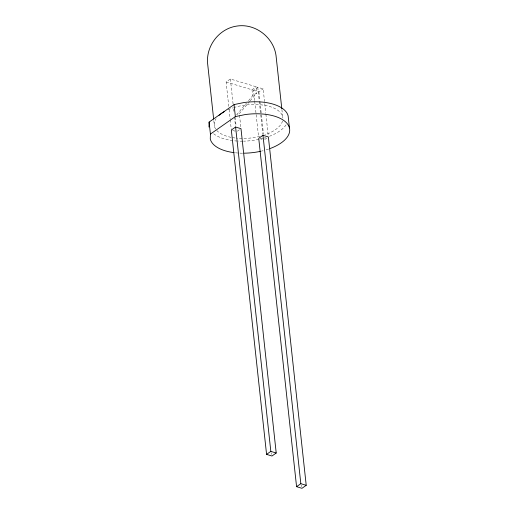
<?xml version="1.0" encoding="UTF-8"?>
<svg xmlns="http://www.w3.org/2000/svg" width="514" height="514" viewBox="0 0 514 514"><rect width="100%" height="100%" fill="white"/><g stroke="black" fill="none" stroke-linecap="round" stroke-linejoin="round"><path stroke-width="0.39" stroke-dasharray="2.57 1.93" d="M236.646 114.795L246.457 103.147M248.519 100.699L252.65 95.797L256.904 92.809L256.255 86.802L230.375 78.989L226.115 81.97L228.769 106.392M249.682 101.393L239.351 113.652L237.526 114.93M250.196 100.783L256.904 92.809M226.115 81.97L251.995 89.789L256.255 86.802M254.616 100.487L253.505 90.246L257.765 87.258L263.155 88.89L265.809 113.311M253.505 90.246L258.895 91.871L263.155 88.89M237.333 131.224L239.768 129.522M264.729 139.5L267.158 137.791M232.681 130.427L235.38 131.243M260.078 138.703L262.095 139.313M281.89 109.521L282.668 116.678M265.892 114.095L268.205 135.368M258.895 91.871L259.84 100.538M259.923 101.322L263.521 134.411M301.615 485.113L301.789 486.707M257.765 87.258L259.217 100.654M259.307 101.438L262.898 134.527M254.706 101.271L258.555 136.718M251.995 89.789L252.65 95.797M239.524 115.232L240.815 127.087M235.181 117.423L236.125 126.116M271.617 452.815L271.79 454.408M230.375 78.989L233.112 104.194M233.626 108.923L233.883 111.287M234.48 116.8L235.508 126.251M229.109 109.54L230.137 118.997M230.221 119.781L231.249 129.232M213.83 120.687L214.434 126.258M268.533 149.099A40.028 19.346 -6.2 0 1 264.594 150.313M263.097 150.711A40.028 19.346 -6.2 0 1 261.575 151.084M242.537 153.191A40.028 19.346 -6.2 0 1 234.834 152.729M286.099 124.857A40.028 19.346 -6.2 0 1 269.503 136.261M265.667 137.598A40.028 19.346 -6.2 0 1 264.087 138.073M263.29 138.298A40.028 19.346 -6.2 0 1 243.591 141.164M242.801 141.177A40.028 19.346 -6.2 0 1 238.091 141.087M237.314 141.048A40.028 19.346 -6.2 0 1 233.523 140.714M232.791 140.624A40.028 19.346 -6.2 0 1 213.49 133.614M282.546 121.06A34.509 16.679 -6.2 0 1 264.954 134.829M259.859 136.345A34.509 16.679 -6.2 0 1 236.472 138.157M234.969 137.983A34.509 16.679 -6.2 0 1 231.743 137.476M230.966 137.322A34.509 16.679 -6.2 0 1 216.632 130.312M215.649 129.02A34.509 16.679 -6.2 0 1 216.073 118.702M228.017 109.745A34.509 16.679 -6.2 0 1 232.874 107.863M233.613 107.625A34.509 16.679 -6.2 0 1 282.886 118.117"/><path stroke-width="0.77" d="M208.973 127.022L209.114 122.069L234.063 104.586L243.899 102.556A40.028 19.346 -6.2 0 1 288.129 115.913L289.433 127.928M209.114 122.069L210.419 134.077L210.277 139.037A40.028 19.346 -6.2 0 0 234.095 152.639M210.419 134.077L235.367 116.601L245.204 114.571A40.028 19.346 -6.2 0 1 287.628 124.15A40.028 19.346 -6.2 0 1 270.056 148.552M235.592 127.042L231.332 130.023L266.573 454.376L271.964 456.002L276.217 453.02L240.982 128.667L235.592 127.042L270.827 451.388L266.573 454.376M262.982 135.31L258.728 138.298L296.572 486.674L301.962 488.3L306.222 485.319L268.379 136.942L262.982 135.31L300.831 483.687L296.572 486.674M270.827 451.388L276.217 453.02M300.831 483.687L306.222 485.319M281.8 108.724L276.012 55.416C273.454 37.271 255.291 23.252 237.063 26.041C218.778 28.508 205.227 46.723 207.778 64.989L213.657 119.094M234.063 104.586L235.367 116.601M260.804 151.257A40.028 19.346 -6.2 0 1 244.105 153.185M219.041 115.342A34.509 16.679 -6.2 0 1 224.599 111.448"/></g></svg>
